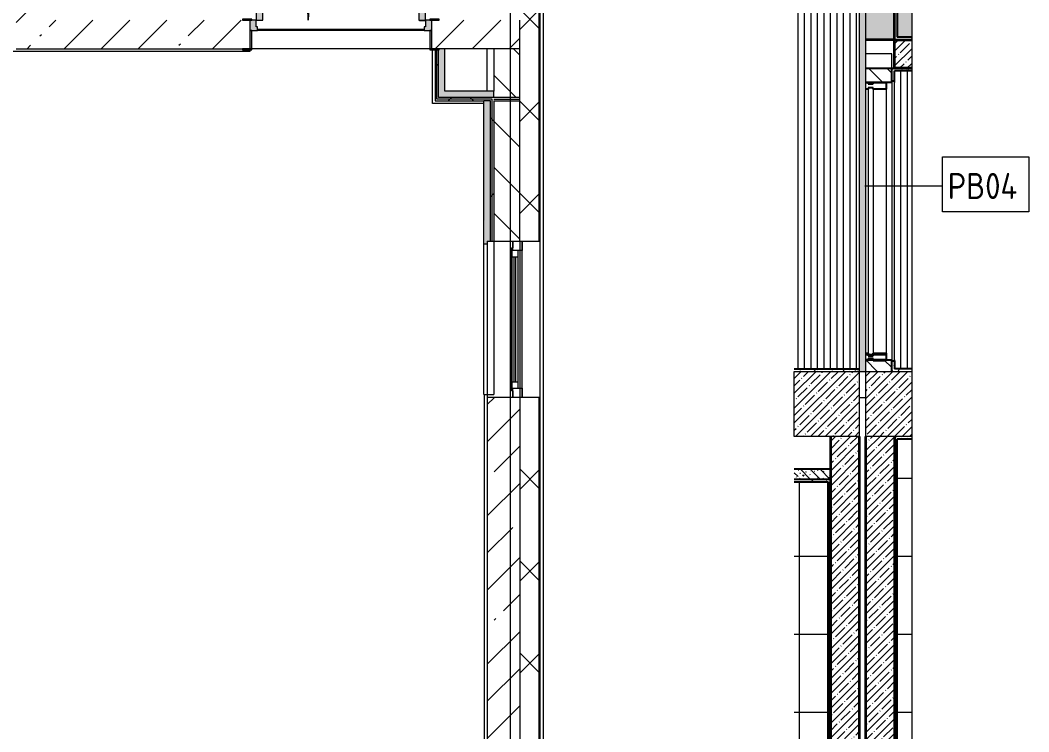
# Model space of a CAD drawing. Header units: millimetres. Extents: x -4196 to 190310, y -8553 to 29000.
# Drawn here: x 180586 to 188340, y 5129 to 10600 of the extents above; entities that cross this region are included whole.
import ezdxf

# ---------------------------------------------------------------- set-up
doc = ezdxf.new("R2010")
doc.units = ezdxf.units.MM
doc.linetypes.add('Осевая', pattern=[3175, 635, -476.25, 1587.5, -476.25])
for name, color, linetype, lineweight in [('A-CLNG', 7, 'Continuous', 9), ('A-CLNG-PATT', 7, 'Continuous', 9), ('A-DETL', 7, 'Continuous', 9), ('A-DETL-GENF', 7, 'Continuous', 9), ('A-GLAZ-1', 7, 'Continuous', 5), ('A-GLAZ-CWMG', 7, 'Continuous', 9), ('A-GLAZ-CWMG-1', 7, 'Continuous', 25), ('A-WALL', 7, 'Continuous', 9), ('A-WALL-4', 7, 'Continuous', 5), ('I-WALL', 7, 'Continuous', 9), ('I-WALL-3', 7, 'Continuous', 5), ('S-COLS', 7, 'Continuous', 9), ('Оси', 7, 'Continuous', 9), ('Оси-2', 7, 'Осевая', 9)]:
    doc.layers.add(name, color=color, linetype=linetype, lineweight=lineweight)
for name, color, linetype, lineweight, true_color in [('A-DETL-GENF-7', 1, 'Continuous', 9, 0xff0000), ('A-DOOR-1', 7, 'Continuous', 5, 0xaaaaaa), ('A-DOOR-2', 7, 'Continuous', 5, 0xe2e2e2), ('A-DOOR-FRAM-1', 7, 'Continuous', 5, 0xe2e2e2), ('A-DOOR-FRAM-2', 7, 'Continuous', 5, 0xaaaaaa), ('A-FLOR-1', 7, 'Continuous', 5, 0xaaaaaa), ('A-WALL-1', 7, 'Continuous', 35, 0x3c3c3c), ('A-WALL-2', 7, 'Continuous', 25, 0x3c3c3c), ('A-WALL-FNSH-2', 7, 'Continuous', 13, 0x3c3c3c), ('G-ANNO-TEXT-1', 7, 'Continuous', 9, 0x3c3c3c), ('I-WALL-2', 7, 'Continuous', 9, 0xe7e7e7), ('S-COLS-3', 9, 'Continuous', 9, 0x808080), ('S-COLS-4', 7, 'Continuous', 9, 0x3c3c3c)]:
    doc.layers.add(name, color=color, linetype=linetype, lineweight=lineweight, true_color=true_color)
doc.styles.add('GOST Common_3', font='GOST_Common.ttf', dxfattribs={"width": 0.9, "height": 200})
pattern_1 = [(45, (59346.5, 0), (-285.1231, 285.1231), []), (45, (59631.6, 0), (-285.1231, 285.1231), [504.031, -100.806, 16.764, -84.042])]
pattern_2 = [(45, (59346.5, 0), (-530.33, 530.33), []), (135, (59346.5, 0), (-530.33, -530.33), [])]
pattern_3 = [(45, (148546.79, 0), (-57.02463, 57.02463), []), (45, (148603.82, 0), (-57.02463, 57.02463), [100.806, -20.161, 3.353, -16.808])]
pattern_4 = [(0, (148546.79, 0), (121.92, 30.48), [10.058, -81.382, 10.058, -81.382, -487.68]), (0, (148546.79, 0), (121.92, 30.48), [-182.88, 10.058, -172.822, 10.058, -81.382, -213.36]), (0, (148546.79, 0), (121.92, 30.48), [-457.2, 10.058, -50.902, 10.058, -142.342]), (120, (148592.51, 15.24), (-87.356454, 90.345817), [10.058, -81.382, 10.058, -81.382, -487.68]), (120, (148592.51, 15.24), (-87.356454, 90.345817), [-182.88, 10.058, -172.822, 10.058, -81.382, -213.36]), (120, (148592.51, 15.24), (-87.356454, 90.345817), [-457.2, 10.058, -50.902, 10.058, -142.342]), (240, (148607.75, 76.2), (-34.563546, -120.825817), [10.058, -81.382, 10.058, -81.382, -487.68]), (240, (148607.75, 76.2), (-34.563546, -120.825817), [-182.88, 10.058, -172.822, 10.058, -81.382, -213.36]), (240, (148607.75, 76.2), (-34.563546, -120.825817), [-457.2, 10.058, -50.902, 10.058, -142.342])]

# ---------------------------------------------------------------- blocks, each defined once
blk = doc.blocks.new('110_Дверь_СКБ_2Ст - Д-5_п_ Из игровой в коридор-32679362-1_6_1_птичка')
at = {"layer": 'A-DOOR-2'}
for points in [[(616.3, 110), (662.5, 110), (662.5, 1010), (612.5, 1010), (612.5, 110)], [(-637.5, 110), (-587.5, 110), (-591.3, 510), (-637.5, 506), (-637.5, 111.5)], [(712.5, -110), (712.5, 30), (697.5, 27.7), (697.5, -110)]]:
    blk.add_hatch(color=256, dxfattribs=at).paths.add_polyline_path(points)
h = blk.add_hatch(color=256, dxfattribs=at)
h.paths.add_polyline_path([(652.5, 30), (712.5, 30), (712.5, 110), (662.5, 108.5), (662.5, 60), (652.5, 60)])
h.paths.add_polyline_path([(-643.3, 30), (-627.5, 30), (-627.5, 60), (-637.5, 60), (-637.5, 110), (-687.5, 110), (-687.5, 30), (-672.5, 30)])
at = {"layer": 'A-DOOR-FRAM-1'}
for points in [[(-681.3, 110), (-672.5, 112.1), (-672.5, 118), (-742.5, 118), (-742.5, 110), (-687.5, 110)], [(717.5, 110), (767.5, 110), (767.5, 118), (697.5, 118), (697.5, 110), (712.5, 110)], [(-672.5, -110), (-672.5, 30), (-687.5, 30), (-687.5, -110)], [(-672.5, -118), (-672.5, -110), (-742.5, -110), (-742.5, -118), (-687.5, -118)], [(762.5, -118), (767.5, -118), (762.5, -110), (697.5, -110), (697.5, -118), (750.3, -118)]]:
    blk.add_hatch(color=256, dxfattribs=at).paths.add_polyline_path(points)
at = {"layer": 'A-DOOR-1'}
for p, q in [((662.5, 1010), (612.5, 1010)), ((612.5, 1010), (612.5, 110)), ((662.5, 110), (662.5, 1010)), ((-637.5, 510), (-637.5, 110)), ((-587.5, 510), (-637.5, 510)), ((-587.5, 110), (-587.5, 510)), ((-637.5, 110), (-587.5, 110)), ((612.5, 110), (662.5, 110))]:
    blk.add_line(p, q, dxfattribs=at)
for centre, radius, start, end in [((662.5, 110), 900, 90, 180), ((-637.5, 110), 400, 360, 90)]:
    blk.add_arc(centre, radius, start, end, dxfattribs=at)
at = {"layer": 'A-DOOR-FRAM-2'}
for p, q in [((-672.5, 118), (-742.5, 118)), ((-742.5, 118), (-742.5, 110)), ((-742.5, 110), (-672.5, 110)), ((-637.5, 110), (-687.5, 110)), ((-687.5, 110), (-687.5, 30)), ((-672.5, 110), (-672.5, 118)), ((-637.5, 60), (-637.5, 110)), ((662.5, 110), (662.5, 60)), ((712.5, 110), (662.5, 110)), ((767.5, 118), (697.5, 118)), ((697.5, 118), (697.5, 110)), ((697.5, 110), (767.5, 110)), ((712.5, 30), (712.5, 110)), ((767.5, 110), (767.5, 118)), ((-687.5, 30), (-627.5, 30)), ((-672.5, 30), (-687.5, 30)), ((-687.5, 30), (-687.5, -110)), ((-672.5, -110), (-672.5, 30)), ((-627.5, 60), (-637.5, 60)), ((-627.5, 30), (-627.5, 60)), ((662.5, 60), (652.5, 60)), ((652.5, 60), (652.5, 30)), ((652.5, 30), (712.5, 30)), ((712.5, 30), (697.5, 30)), ((697.5, 30), (697.5, -110)), ((712.5, -110), (712.5, 30)), ((-672.5, -110), (-742.5, -110)), ((-742.5, -110), (-742.5, -118)), ((-742.5, -118), (-672.5, -118)), ((-687.5, -110), (-672.5, -110)), ((-672.5, -118), (-672.5, -110)), ((697.5, -110), (712.5, -110)), ((767.5, -110), (697.5, -110)), ((697.5, -110), (697.5, -118)), ((697.5, -118), (767.5, -118)), ((767.5, -118), (767.5, -110))]:
    blk.add_line(p, q, dxfattribs=at)
blk = doc.blocks.new('120_Окно_СКБ_1Ст - 120_Окно_СКБ_1Ст 1200х2500_h_ с форточкой 3-24161067-1_6_1_птичка')
at = {"layer": 'A-GLAZ-1'}
for p, q in [((-600, -127), (-600, -57)), ((-600, -57), (-530, -57)), ((600, -57), (-600, -57)), ((-530, -57), (-530, -127)), ((530, -127), (530, -57)), ((530, -57), (600, -57)), ((600, -57), (600, -127)), ((-530, -127), (-600, -127)), ((-600, -127), (-550, -127)), ((-530, -127), (-550, -127)), ((-550, -127), (-550, -137)), ((-550, -137), (550, -137)), ((550, -137), (-550, -137)), ((530, -87), (-530, -87)), ((-530, -87), (-530, -127)), ((-480, -137), (-480, -87)), ((-480, -107), (480, -107)), ((480, -117), (-480, -117)), ((480, -137), (480, -87)), ((530, -127), (530, -87)), ((600, -127), (530, -127)), ((550, -127), (530, -127)), ((550, -127), (600, -127)), ((550, -137), (550, -127))]:
    blk.add_line(p, q, dxfattribs=at)
blk = doc.blocks.new('BSC_Колонна _Прямоугольная - 500х500-23286270-Этаж 01 1-12')
at = {"layer": 'S-COLS-3'}
h = blk.add_hatch(dxfattribs=at)
h.set_pattern_fill('FP_210', color=256, style=0, pattern_type=2)
h.set_pattern_definition([(45, (-38790, -7650), (-57.02463, 57.02463), []), (45, (-38732.975, -7650), (-57.02463, 57.02463), [100.806, -20.161, 3.353, -16.808])])
h.paths.add_polyline_path([(102.6, -250), (102.6, 250), (-250, 250), (-250, -250), (-9, -250)])
at = {"layer": 'S-COLS-4'}
for p, q in [((-250, 250), (102.6, 250)), ((-250, -250), (-250, 250)), ((102.6, -250), (-250, -250))]:
    blk.add_line(p, q, dxfattribs=at)
blk = doc.blocks.new('Прямоугольный импост - Импост структурный с накладкой - 160мм Темный-31239214-Этаж 01 1-12')
at = {"layer": 'A-GLAZ-CWMG-1'}
for p, q in [((-50, 17), (-50, 0)), ((-50, 0), (-40, 0)), ((-40, 0), (-40, -40)), ((-10, 0), (0, 0)), ((-10, -40), (-10, 0)), ((0, 0), (0, 17)), ((-40, -40), (-50, -40)), ((-50, -40), (-50, -140)), ((0, -40), (-10, -40)), ((0, -140), (0, -40)), ((-50, -140), (0, -140))]:
    blk.add_line(p, q, dxfattribs=at)
blk = doc.blocks.new('Прямоугольный импост - Импост структурный с накладкой - 160мм Темный-31915521-Этаж 01 1-12')
at = {"layer": 'A-GLAZ-CWMG-1'}
for p, q in [((-25, 17), (-25, 0)), ((-25, 0), (-15, 0)), ((-15, 0), (-15, -40)), ((15, 0), (25, 0)), ((15, -40), (15, 0)), ((25, 0), (25, 17)), ((-15, -40), (-25, -40)), ((-25, -40), (-25, -140)), ((25, -40), (15, -40)), ((25, -140), (25, -40)), ((-25, -140), (25, -140))]:
    blk.add_line(p, q, dxfattribs=at)
blk = doc.blocks.new('BSC_Колонна _Прямоугольная - 500х500-V199-Этаж 01 1-12')
at = {"layer": 'S-COLS-3'}
h = blk.add_hatch(dxfattribs=at)
h.set_pattern_fill('FP_44', color=256, style=0, pattern_type=2)
h.set_pattern_definition([(45, (-38240, -7650), (-57.02463, 57.02463), []), (45, (-38182.975, -7650), (-57.02463, 57.02463), [100.806, -20.161, 3.353, -16.808])])
h.paths.add_polyline_path([(30, -250), (250, -250), (250, 250), (-250, 250), (-250, -250)])
at = {"layer": 'S-COLS-4'}
for p, q in [((-250, 250), (250, 250)), ((-250, -250), (-250, 250)), ((250, 250), (250, -250)), ((250, -250), (-250, -250))]:
    blk.add_line(p, q, dxfattribs=at)
blk = doc.blocks.new('Прямоугольный импост - Импост структурный с накладкой - 160мм Темный-32469899-Этаж 01 1-12')
at = {"layer": 'A-GLAZ-CWMG-1'}
for p, q in [((-50, 0), (-50, 17)), ((-40, 0), (-50, 0)), ((-40, -40), (-40, 0)), ((0, 0), (-10, 0)), ((-10, 0), (-10, -40)), ((0, 17), (0, 0)), ((-50, -140), (-50, -40)), ((-50, -40), (-40, -40)), ((-10, -40), (0, -40)), ((0, -40), (0, -140)), ((0, -140), (-50, -140))]:
    blk.add_line(p, q, dxfattribs=at)
blk = doc.blocks.new('Прямоугольный импост - Импост структурный с накладкой - 160мм Темный-32258447-Этаж 01 1-12')
at = {"layer": 'A-GLAZ-CWMG'}
for p, q in [((38557, 10070), (38557, 8040)), ((38597, 10070), (38597, 8040)), ((38697, 10070), (38697, 8040))]:
    blk.add_line(p, q, dxfattribs=at)
blk = doc.blocks.new('DET_L_Линия разрыва - М100-30654710-Этаж 01 1-12')
at = {"layer": 'A-DETL-GENF'}
blk.add_line((11739.9, 0), (0, 0), dxfattribs=at)

msp = doc.modelspace()

# ---------------------------------------------------------------- hatches: boundary and pattern name
at = {"layer": 'A-CLNG-PATT'}
h = msp.add_hatch(dxfattribs=at)
h.set_pattern_fill('FP_213', color=256, style=0, pattern_type=2)
h.set_pattern_definition([(90, (181216.29, 911.95), (50, -3e-15), [])])
h.paths.add_polyline_path([(187036.8, 7920), (187036.8, 10680), (186536.3, 10680), (186536.8, 7920)])
h.paths.add_polyline_path([(186536.8, 11220), (186796.8, 11221), (186796.8, 23003), (186536.3, 23003), (186536.3, 11220)])
h = msp.add_hatch(color=256, dxfattribs=at)
h.paths.add_polyline_path([(187327.8, 10471), (187439.4, 10471), (187439.4, 11556.6), (187327.8, 11612.4), (187327.8, 10880)])
h.paths.add_polyline_path([(187327.8, 11800.8), (187584.1, 11928.9), (187584.1, 12084.3), (187439.4, 12156.6), (187439.4, 14959), (187327.8, 14959), (187327.8, 11910.5)])
h = msp.add_hatch(dxfattribs=at)
h.set_pattern_fill('FP_215', color=256, style=0, pattern_type=2)
h.set_pattern_definition([(90, (203106.79, 11273.553), (50, -3e-15), [])])
h.paths.add_polyline_path([(187439.4, 7921), (187439.4, 10209), (187307.8, 10209), (187307.8, 7921), (187322.1, 7921)])
h = msp.add_hatch(dxfattribs=at)
h.set_pattern_fill('FP_214', color=256, style=0, pattern_type=2)
h.set_pattern_definition([(180, (188527.8, 8879.5), (-7e-14, -600), []), (270, (188527.8, 8879.5), (1200, 7e-14), [])])
h.paths.add_polyline_path([(187327.8, 800), (187439.4, 800), (187439.4, 7379), (187327.8, 7379), (187327.8, 1126)])
h = msp.add_hatch(dxfattribs=at)
h.set_pattern_fill('FP_85', color=256, style=0, pattern_type=2)
h.set_pattern_definition([(180, (179377.03, 5279), (7e-14, -600), []), (270, (179377, 5279), (1200, 7e-14), [])])
h.paths.add_polyline_path([(186635.6, 521), (186796.8, 521), (186795.8, 7050), (186536.3, 7050), (186536.3, 521), (186623.9, 521)])
at = {"layer": 'A-DETL-GENF-7'}
msp.add_hatch(color=256, dxfattribs=at).paths.add_polyline_path([(187036.8, 7900), (187086.8, 7900), (187086.8, 10700), (187036.8, 10700), (187036.8, 7918.9)])
at = {"layer": 'A-WALL-4'}
h = msp.add_hatch(dxfattribs=at)
h.set_pattern_fill('FP_116', color=256, style=0, pattern_type=2)
h.set_pattern_definition([(45, (59346.5, 0), (-353.5534, 353.5534), []), (135, (59346.5, 0), (-353.5534, -353.5534), [])])
h.paths.add_polyline_path([(184576.5, -250), (184576.5, 7700), (184426.5, 7700), (184426.5, -250), (184536.5, -250)])
h.paths.add_polyline_path([(184574.8, 8900), (184576.5, 8900), (184576.5, 10820), (184426.5, 10820), (184426.5, 8900), (184536.5, 8900)])
h.paths.add_polyline_path([(184426.5, 13120), (184576.5, 13120), (184576.5, 13670), (184426.5, 13670), (184426.5, 13293.6)])
h.paths.add_polyline_path([(184426.5, 15220), (184576.5, 15220), (184576.5, 21550), (184426.5, 21550), (184426.5, 15593.2)])
h = msp.add_hatch(dxfattribs=at)
h.set_pattern_fill('FP_98', color=256, style=0, pattern_type=2)
h.set_pattern_definition([(135, (59346.5, 0), (-176.7767, -176.7767), [])])
h.paths.add_polyline_path([(184293.7, 8900), (184426.5, 8900), (184426.5, 9980), (184226.5, 9980), (184226.5, 8900)])
h.paths.add_polyline_path([(184226.5, 10005), (184426.5, 10005), (184426.5, 10380), (184226.5, 10380), (184226.5, 10043.2)])
at = {"layer": 'I-WALL'}
h = msp.add_hatch(dxfattribs=at)
h.set_pattern_fill('FP_1', color=256, style=0, pattern_type=2)
h.set_pattern_definition(pattern_3)
h.paths.add_polyline_path([(187306.8, 10450), (187306.8, 11622.9), (187139.4, 11706.6), (187306.8, 11790.3), (187306.8, 12125), (187086.8, 12125), (187086.8, 10450), (187294.1, 10450)])
h.paths.add_polyline_path([(187086.8, 13525), (187306.8, 13525), (187306.8, 21575.3), (187086.8, 21575.3), (187086.8, 14991.8)])
h.paths.add_polyline_path([(187306.8, 22975.3), (187306.8, 23420.3), (187086.8, 23420.3), (187086.8, 22975.3)])
h = msp.add_hatch(dxfattribs=at)
h.set_pattern_fill('FP_80', color=256, style=0, pattern_type=2)
h.set_pattern_definition(pattern_4)
h.paths.add_polyline_path([(187326.8, 10470), (187326.8, 11612.9), (187306.8, 11622.9), (187306.8, 10470)])
h.paths.add_polyline_path([(187306.8, 11790.3), (187326.8, 11800.3), (187326.8, 12100), (187306.8, 12100), (187306.8, 11910.5)])
h.paths.add_polyline_path([(187326.8, 13550), (187326.8, 14980), (187306.8, 14980), (187306.8, 13550)])
h = msp.add_hatch(dxfattribs=at)
h.set_pattern_fill('FP_80', color=256, style=0, pattern_type=2)
h.set_pattern_definition(pattern_4)
h.paths.add_polyline_path([(187439.4, 10450), (187439.4, 10470), (187306.8, 10470), (187306.8, 10450), (187398, 10450)])
h = msp.add_hatch(dxfattribs=at)
h.set_pattern_fill('FP_1', color=256, style=0, pattern_type=2)
h.set_pattern_definition(pattern_3)
h.paths.add_polyline_path([(187439.4, 10230), (187439.4, 10450), (187306.8, 10450), (187307.8, 10230), (187402.2, 10230)])
h = msp.add_hatch(dxfattribs=at)
h.set_pattern_fill('FP_19', color=256, style=0, pattern_type=2)
h.set_pattern_definition([(135, (148546.79, 0), (-70.71068, -70.71068), [])])
h.paths.add_polyline_path([(187137.5, 7900), (187286.8, 7900), (187286.8, 7990), (187086.8, 7990), (187086.8, 7900)])
h.paths.add_polyline_path([(187143.8, 10120), (187286.8, 10120), (187286.8, 10230), (187086.8, 10230), (187086.8, 10120), (187103.8, 10120)])
h = msp.add_hatch(dxfattribs=at)
h.set_pattern_fill('FP_80', color=256, style=0, pattern_type=2)
h.set_pattern_definition(pattern_4)
h.paths.add_polyline_path([(187306.8, 7900), (187306.8, 7980), (187286.8, 7980), (187287.3, 7900)])
h.paths.add_polyline_path([(187293.3, 10130), (187306.8, 10130), (187306.8, 10230), (187286.8, 10230), (187286.8, 10130)])
h = msp.add_hatch(dxfattribs=at)
h.set_pattern_fill('FP_80', color=256, style=0, pattern_type=2)
h.set_pattern_definition(pattern_4)
h.paths.add_polyline_path([(187439.4, 10210), (187439.4, 10230), (187306.8, 10230), (187307.8, 10210), (187402.6, 10210)])
h = msp.add_hatch(dxfattribs=at)
h.set_pattern_fill('FP_80', color=256, style=0, pattern_type=2)
h.set_pattern_definition(pattern_4)
h.paths.add_polyline_path([(186816.8, 7900), (187036.8, 7900), (187036.8, 7920), (186536.3, 7920), (186536.8, 7900)])
h = msp.add_hatch(dxfattribs=at)
h.set_pattern_fill('FP_80', color=256, style=0, pattern_type=2)
h.set_pattern_definition(pattern_4)
h.paths.add_polyline_path([(187439.4, 7900), (187439.4, 7920), (187306.8, 7920), (187307.8, 7900), (187322.1, 7900)])
h = msp.add_hatch(dxfattribs=at)
h.set_pattern_fill('FP_1', color=256, style=0, pattern_type=2)
h.set_pattern_definition(pattern_3)
h.paths.add_polyline_path([(186816.8, 400), (187036.8, 400), (187036.8, 7400), (186816.8, 7400), (186816.8, 400.1)])
h = msp.add_hatch(dxfattribs=at)
h.set_pattern_fill('FP_1', color=256, style=0, pattern_type=2)
h.set_pattern_definition(pattern_3)
h.paths.add_polyline_path([(187306.8, 400), (187306.8, 7400), (187086.8, 7400), (187086.8, 400), (187267.3, 400)])
h = msp.add_hatch(dxfattribs=at)
h.set_pattern_fill('FP_80', color=256, style=0, pattern_type=2)
h.set_pattern_definition(pattern_4)
h.paths.add_polyline_path([(187312.5, 800), (187326.8, 800.1), (187326.8, 7400), (187306.8, 7400), (187306.8, 800)])
h = msp.add_hatch(dxfattribs=at)
h.set_pattern_fill('FP_80', color=256, style=0, pattern_type=2)
h.set_pattern_definition(pattern_4)
h.paths.add_polyline_path([(187327.8, 7380), (187439.4, 7380), (187439.4, 7400), (187326.8, 7400), (187327, 7380)])
h = msp.add_hatch(dxfattribs=at)
h.set_pattern_fill('FP_212', color=256, style=0, pattern_type=2)
h.set_pattern_definition([(135, (148546.79, 0), (-75.43415, -75.43415), [106.68, -17.78, 3.556, -17.78]), (135, (148546.79, 75.39), (-75.43415, -75.43415), []), (50, (148546.79, 0), (127.52922, -11.15758), [13.335, -146.685]), (355, (148546.79, 0), (-24.66966, 133.74002), [10.668, -117.348]), (100.451, (148557.42, -0.93), (102.85973, 122.58178), [11.333, -124.663]), (46.184, (148546.79, 35.56), (189.75516, -29.43036), [20.002, -220.027]), (96.636, (148562.6, 33.1), (166.1822, 173.1996), [17, -186.995]), (351.184, (148546.8, 35.56), (166.1839, 173.1976), [16.002, -176.022]), (21, (148564.57, 26.67), (106.13027, -71.58603), [13.335, -146.685]), (326, (148564.57, 26.67), (43.26188, 128.93175), [10.668, -117.348]), (71.451, (148573.42, 20.7), (149.39198, 57.34505), [11.333, -124.663]), (37.5, (148546.79, 0), (2.16223, 59.18836), [3.353, -112.573, 3.353, -115.773, -117.792]), (37.5, (148546.79, 0), (2.16223, 59.18836), [-235.052, 3.353, -114.44]), (7.5, (148546.79, 0), (46.77386, 70.12615), [3.353, -64.567, 3.353, -109.906, -44.894]), (7.5, (148546.79, 0), (46.77386, 70.12615), [-181.178, 3.353, -41.542]), (327.5, (148507.142, 0), (94.91367, -4.010093), [3.353, -41.097, 3.353, -135.331, -184.023]), (327.5, (148507.142, 0), (94.91367, -4.010093), [-183.134, 3.353, -180.67]), (317.5, (148489.36, 0), (103.69057, 17.79882), [3.353, -54.432, 3.353, -88.748, -130.683]), (317.5, (148489.36, 0), (103.69057, 17.79882), [-149.885, 3.353, -127.33])])
h.paths.add_polyline_path([(186536.3, 7070), (186816.8, 7070), (186816.8, 7150), (186536.3, 7150)])
h = msp.add_hatch(dxfattribs=at)
h.set_pattern_fill('FP_80', color=256, style=0, pattern_type=2)
h.set_pattern_definition(pattern_4)
h.paths.add_polyline_path([(186796.8, 7050), (186816.8, 7050), (186816.8, 7070), (186536.3, 7070), (186536.3, 7050), (186795.8, 7050)])
h = msp.add_hatch(dxfattribs=at)
h.set_pattern_fill('FP_80', color=256, style=0, pattern_type=2)
h.set_pattern_definition(pattern_4)
h.paths.add_polyline_path([(186816.8, 400), (186816.8, 7050), (186796.8, 7050), (186796.8, 400), (186808.6, 400)])
at = {"layer": 'I-WALL-2'}
for points in [[(183851.5, 10005), (183851.5, 10380), (183806.5, 10380), (183801.5, 10005)], [(184151.5, 10005), (184226.5, 10005), (184223.4, 10055), (183851.5, 10055), (183851.5, 10005)], [(184176.5, 8879.5), (184176.5, 8900), (184201.5, 8900), (184201.5, 9980), (184151.5, 9980), (184156.5, 8879.5)]]:
    msp.add_hatch(color=256, dxfattribs=at).paths.add_polyline_path(points)
at = {"layer": 'I-WALL-3'}
h = msp.add_hatch(dxfattribs=at)
h.set_pattern_fill('FP_97', color=256, style=0, pattern_type=2)
h.set_pattern_definition(pattern_1)
h.paths.add_polyline_path([(180776.5, 10380), (180776.5, 10825), (180556.5, 10825), (180556.5, 10380)])
h.paths.add_polyline_path([(180696.5, 12225), (180776.5, 12225), (180776.5, 13400), (180556.5, 13400), (180556.5, 12225)])
h.paths.add_polyline_path([(180675, 13900), (180776.5, 13900), (180776.5, 18600), (180556.5, 18600), (180556.5, 13900), (180568.5, 13900)])
h = msp.add_hatch(dxfattribs=at)
h.set_pattern_fill('FP_97', color=256, style=0, pattern_type=2)
h.set_pattern_definition(pattern_1)
h.paths.add_polyline_path([(180776.5, 10380), (182351.5, 10380), (182351.5, 10600), (180776.5, 10600), (180776.5, 10419.1)])
h.paths.add_polyline_path([(184426.5, 10380), (184426.5, 10600), (183751.5, 10600), (183756.5, 10380), (184276.5, 10380)])
h = msp.add_hatch(dxfattribs=at)
h.set_pattern_fill('FP_208', color=256, style=0, pattern_type=2)
h.set_pattern_definition(pattern_2)
h.paths.add_polyline_path([(183776.5, 9980), (183789, 9980), (183789, 10372), (183776.5, 10372), (183776.5, 10055)])
h = msp.add_hatch(dxfattribs=at)
h.set_pattern_fill('FP_208', color=256, style=0, pattern_type=2)
h.set_pattern_definition(pattern_2)
h.paths.add_polyline_path([(183789, 9992.5), (183801.5, 9992.5), (183801.5, 10372), (183789, 10372), (183789, 10055)])
h = msp.add_hatch(dxfattribs=at)
h.set_pattern_fill('FP_208', color=256, style=0, pattern_type=2)
h.set_pattern_definition(pattern_2)
h.paths.add_polyline_path([(184294.4, 9992.5), (184426.5, 9992.5), (184426.5, 10005), (183801.5, 10005), (183801.5, 9992.5), (184237.2, 9992.5)])
h = msp.add_hatch(dxfattribs=at)
h.set_pattern_fill('FP_208', color=256, style=0, pattern_type=2)
h.set_pattern_definition(pattern_2)
h.paths.add_polyline_path([(184176.5, 9980), (184214, 9980), (184214, 9992.5), (183789, 9992.5), (183789, 9980), (184174.2, 9980)])
h.paths.add_polyline_path([(184426.5, 9980), (184426.5, 9992.5), (184226.5, 9992.5), (184226.5, 9980), (184290.1, 9980)])
h = msp.add_hatch(dxfattribs=at)
h.set_pattern_fill('FP_208', color=256, style=0, pattern_type=2)
h.set_pattern_definition(pattern_2)
h.paths.add_polyline_path([(184214, 8900), (184214, 9980), (184201.5, 9980), (184201.5, 8900)])
h = msp.add_hatch(dxfattribs=at)
h.set_pattern_fill('FP_208', color=256, style=0, pattern_type=2)
h.set_pattern_definition(pattern_2)
h.paths.add_polyline_path([(184214, 8900), (184226.5, 8900), (184226.5, 9992.5), (184214, 9992.5), (184214, 9620.2)])
h = msp.add_hatch(dxfattribs=at)
h.set_pattern_fill('FP_97', color=256, style=0, pattern_type=2)
h.set_pattern_definition(pattern_1)
h.paths.add_polyline_path([(184426.5, -100), (184426.5, 7700), (184176.5, 7700), (184176.5, -100)])

# ---------------------------------------------------------------- linework, layer by layer
at = {"layer": 'A-CLNG'}
msp.add_line((187307.8, 7990), (187307.8, 10120), dxfattribs=at)
at = {"layer": 'A-DETL'}
for p, q in [((187036.8, 10700), (187036.8, 7900)), ((187086.8, 7900), (187086.8, 10700)), ((187036.8, 7900), (187086.8, 7900))]:
    msp.add_line(p, q, dxfattribs=at)
at = {"layer": 'A-FLOR-1'}
for p, q in [((183655.3, 10598.5), (183701.5, 10598.5)), ((182411.5, 10530), (183691.5, 10530)), ((183691.5, 10520), (182411.5, 10520)), ((182351.5, 10360), (178696.5, 10360)), ((182351.5, 10372), (182351.5, 10360)), ((183756.5, 9960), (183756.5, 10372)), ((184152, 9960), (183756.5, 9960)), ((184156.5, 170), (184156.5, 7721))]:
    msp.add_line(p, q, dxfattribs=at)
at = {"layer": 'A-WALL'}
for p, q in [((184576.5, 8900), (184576.5, 10820)), ((184579.5, 8900), (184579.5, 10820)), ((183789, 9992.5), (183789, 10372)), ((183801.5, 10005), (183801.5, 10372)), ((184426.5, 10380), (184226.5, 10380)), ((184426.5, 9980), (184426.5, 10380)), ((184426.5, 10005), (183801.5, 10005)), ((184226.5, 10005), (184226.5, 10055)), ((184214, 9992.5), (183789, 9992.5)), ((184201.5, 9980), (184151.5, 9980)), ((184201.5, 8900), (184201.5, 9980)), ((184214, 8900), (184214, 9992.5)), ((184226.5, 9992.5), (184426.5, 9992.5)), ((184226.5, 9980), (184226.5, 8900)), ((184226.5, 9980), (184426.5, 9980)), ((184426.5, 8900), (184426.5, 9980)), ((186536.3, 7900), (186536.8, 7900)), ((184576.5, -250), (184576.5, 7700)), ((184579.5, -253), (184579.5, 7700))]:
    msp.add_line(p, q, dxfattribs=at)
at = {"layer": 'A-WALL-1'}
for p, q in [((187306.8, 10230), (187306.8, 11622.9)), ((187306.8, 10450), (187086.8, 10450)), ((187306.8, 10450), (187439.4, 10450)), ((187439.4, 10230), (187306.8, 10230)), ((186816.8, 400), (186816.8, 7400)), ((187036.8, 7400), (187036.8, 400)), ((187086.8, 400), (187086.8, 7400)), ((187306.8, 7400), (187306.8, 780))]:
    msp.add_line(p, q, dxfattribs=at)
at = {"layer": 'A-WALL-2'}
for p, q in [((187326.8, 11612.9), (187326.8, 10470)), ((187439.4, 10470), (187326.8, 10470)), ((187086.8, 10230), (187306.8, 10230)), ((187286.8, 10120), (187286.8, 10230)), ((187439.4, 10210), (187306.8, 10210)), ((187306.8, 10130), (187306.8, 10210)), ((187286.8, 10120), (187086.8, 10120)), ((187306.8, 10130), (187286.8, 10130)), ((187086.8, 7990), (187286.8, 7990)), ((187286.8, 7900), (187286.8, 7990)), ((186536.3, 7920), (187036.8, 7920)), ((187286.8, 7980), (187306.8, 7980)), ((187306.8, 7980), (187306.8, 7920)), ((187439.4, 7920), (187306.8, 7920)), ((186536.8, 7700), (186536.3, 7700)), ((187306.8, 7400), (187306.8, 7400)), ((187439.4, 7380), (187326.8, 7380)), ((187326.8, 800), (187326.8, 7380)), ((186536.3, 7150), (186816.8, 7150)), ((186816.8, 7070), (186536.3, 7070)), ((186536.3, 7050), (186796.8, 7050)), ((186796.8, 7050), (186796.8, 420))]:
    msp.add_line(p, q, dxfattribs=at)
at = {"layer": 'A-WALL-4'}
for p, q in [((184606.5, 11722), (184606.5, -280)), ((184584.5, -258), (184584.5, 10820)), ((184226.5, 10380), (184226.5, 10055)), ((184226.5, 8900), (184584.5, 8900)), ((184426.5, 8900), (184426.5, -100)), ((184584.5, 7700), (184426.5, 7700))]:
    msp.add_line(p, q, dxfattribs=at)
at = {"layer": 'A-WALL-FNSH-2'}
for p, q in [((187327.8, 11612.4), (187327.8, 10471)), ((187327.8, 10471), (187439.4, 10471)), ((187439.4, 10209), (187307.8, 10209)), ((187307.8, 10209), (187307.8, 10120)), ((187306.8, 10120), (187306.8, 10130)), ((187307.8, 10120), (187306.8, 10120)), ((187306.8, 7980), (187306.8, 7990)), ((187306.8, 7990), (187307.8, 7990)), ((187307.8, 7990), (187307.8, 7921)), ((186536.3, 7921), (187036.8, 7921)), ((187307.8, 7921), (187439.4, 7921)), ((187439.4, 7379), (187327.8, 7379)), ((187327.8, 7379), (187327.8, 801)), ((186795.8, 7049), (186536.3, 7049)), ((186795.8, 421), (186795.8, 7049))]:
    msp.add_line(p, q, dxfattribs=at)
at = {"layer": 'G-ANNO-TEXT-1'}
msp.add_line((187078.2, 9325.2), (187676.6, 9325.2), dxfattribs=at)
at = {"layer": 'G-ANNO-TEXT-1', "flags": 128}
msp.add_lwpolyline([(187676.6, 9549.6), (188339.8, 9549.6), (188339.8, 9125.6), (187676.6, 9125.6)], close=True, dxfattribs=at)
at = {"layer": 'I-WALL'}
for p, q in [((187286.8, 10340), (187086.8, 10340)), ((187286.8, 10230), (187286.8, 10340)), ((187286.8, 10120), (187286.8, 7990)), ((187306.8, 7990), (187306.8, 10120)), ((187036.8, 7700), (187086.8, 7700))]:
    msp.add_line(p, q, dxfattribs=at)
at = {"layer": 'I-WALL-3'}
for p, q in [((184426.5, 10380), (184426.5, 10600)), ((180556.5, 10380), (182296.5, 10380)), ((183736.5, 10380), (182366.5, 10380)), ((183776.5, 10372), (183776.5, 9980)), ((184226.5, 10380), (183806.5, 10380)), ((183851.5, 10055), (183851.5, 10380)), ((184176.5, 10055), (184176.5, 10380)), ((184226.5, 10055), (183851.5, 10055)), ((183776.5, 9980), (184151.5, 9980)), ((184151.5, 7721), (184151.5, 9980)), ((184151.5, 8879.5), (184176.5, 8879.5)), ((184176.5, 8900), (184176.5, 150)), ((184176.5, 8900), (184226.5, 8900)), ((184226.5, 8900), (184226.5, 7721)), ((184151.5, 7721), (184226.5, 7721)), ((184426.5, 7700), (184176.5, 7700))]:
    msp.add_line(p, q, dxfattribs=at)
at = {"layer": 'Оси'}
for p, q in [((184356.5, 10029.8), (184356.5, 21915.1)), ((184356.5, -1906.3), (184356.5, 9979))]:
    msp.add_line(p, q, dxfattribs=at)
at = {"layer": 'Оси-2'}
msp.add_line((184356.5, 9979), (184356.5, 10029.8), dxfattribs=at)

# ---------------------------------------------------------------- block references
at = {"layer": 'A-DETL-GENF', "rotation": 90.00000000000031}
msp.add_blockref('DET_L_Линия разрыва - М100-30654710-Этаж 01 1-12', (187439.4, -183.3), dxfattribs=at)
at = {"layer": 'A-DOOR-1'}
msp.add_blockref('110_Дверь_СКБ_2Ст - Д-5_п_ Из игровой в коридор-32679362-1_6_1_птичка', (183039, 10490), dxfattribs=at)
at = {"layer": 'A-GLAZ-1', "rotation": 269.9999999999999}
msp.add_blockref('120_Окно_СКБ_1Ст - 120_Окно_СКБ_1Ст 1200х2500_h_ с форточкой 3-24161067-1_6_1_птичка', (184501.5, 8300), dxfattribs=at)
at = {"layer": 'A-GLAZ-CWMG', "rotation": 89.99999999999993}
msp.add_blockref('Прямоугольный импост - Импост структурный с накладкой - 160мм Темный-32469899-Этаж 01 1-12', (187103.8, 10120), dxfattribs=at)
at = {"layer": 'A-GLAZ-CWMG'}
msp.add_blockref('Прямоугольный импост - Импост структурный с накладкой - 160мм Темный-32258447-Этаж 01 1-12', (148546.8, 0), dxfattribs=at)
at = {"layer": 'A-GLAZ-CWMG', "extrusion": (0, 0, -1), "rotation": 270.0000000000001}
for name, p in [('Прямоугольный импост - Импост структурный с накладкой - 160мм Темный-31239214-Этаж 01 1-12', (-187103.8, 7990)), ('Прямоугольный импост - Импост структурный с накладкой - 160мм Темный-31915521-Этаж 01 1-12', (-187103.8, 8005))]:
    msp.add_blockref(name, p, dxfattribs=at)
at = {"layer": 'S-COLS'}
for name, p in [('BSC_Колонна _Прямоугольная - 500х500-V199-Этаж 01 1-12', (186786.8, 7650)), ('BSC_Колонна _Прямоугольная - 500х500-23286270-Этаж 01 1-12', (187336.8, 7650))]:
    msp.add_blockref(name, p, dxfattribs=at)

# ---------------------------------------------------------------- texts
at = {"layer": 'G-ANNO-TEXT-1', "insert": (187716.6, 9425.2), "char_height": 200, "width": 699.873, "attachment_point": 1, "style": 'GOST Common_3'}
msp.add_mtext('PB04', dxfattribs=at)

doc.saveas('drawing.dxf')
